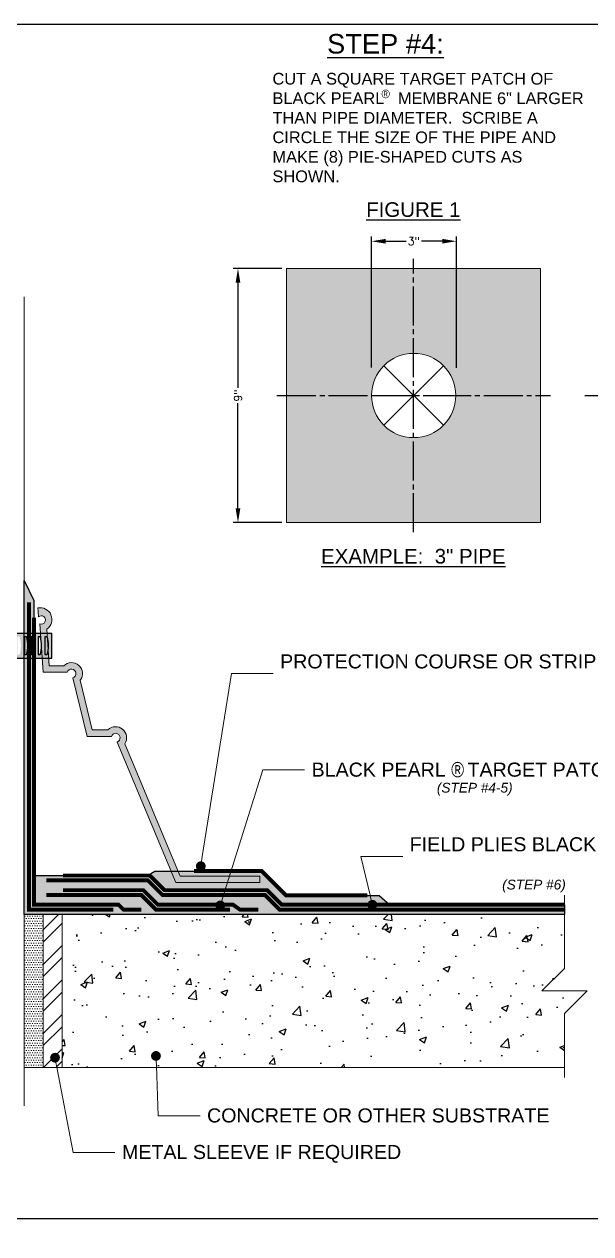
# Model space of a CAD drawing. Header units: inches. Extents: x -9.9 to 87.1, y -1.5 to 29.5.
# Drawn here: x 38.51 to 53.03, y -1.49 to 29.49 of the extents above; entities that cross this region are included whole.
import ezdxf
from ezdxf import colors
from ezdxf.entities.mleader import LeaderData, LeaderLine
from ezdxf.math import Vec2, Vec3

# ---------------------------------------------------------------- set-up
doc = ezdxf.new("R2010")
doc.units = ezdxf.units.IN
doc.header["$MEASUREMENT"] = 0
doc.linetypes.add('CEN-S', pattern=[1.3050000000000002, 1, -0.09, 0.125, -0.09])
doc.layers.get('Defpoints').update_dxf_attribs({"color": 103})
for name, color, linetype in [('A-ANNO-TEXT', 7, 'Continuous'), ('A-ANNO-TITLE', 7, 'Continuous'), ('A-CENTERLINE', 7, 'CEN-S'), ('Fastener', 94, 'Continuous')]:
    doc.layers.add(name, color=color, linetype=linetype)
for name, color, linetype, lineweight in [('A-DETAIL', 7, 'Continuous', 9), ('BP Primer', 2, 'Continuous', 0), ('Dimensions', 20, 'Continuous', 0), ('Others', 190, 'Continuous', 0), ('RAM Black Pearl Sheet', 165, 'Continuous', 0), ('Text', 20, 'Continuous', 0)]:
    doc.layers.add(name, color=color, linetype=linetype, lineweight=lineweight)
doc.styles.add('ROMANS', font='ROMANS')
doc.styles.add('SIMPLEX', font='SIMPLEX')
doc.styles.get("Standard").update_dxf_attribs({"font": 'ARIALN.TTF'})
doc.styles.add('TitleBlock', font='sanss___.ttf', dxfattribs={"height": 0.125})
doc.dimstyles.new('ROOF LEADERS', dxfattribs={"dimtxt": 0.1, "dimasz": 0.18, "dimexe": 0.0625, "dimexo": 0.0625, "dimgap": 0.03125, "dimtad": 0, "dimdec": 4, "dimzin": 0, "dimdsep": 46, "dimlunit": 3, "dimtxsty": 'SIMPLEX', "dimcen": 0, "dimclrd": 256, "dimclre": 256, "dimclrt": 256, "dimadec": 0, "dimazin": 0, "dimtfac": 0.6382978723404255, "dimtdec": 4, "dimtix": 1, "dimtofl": 0, "dimtmove": 0, "dimatfit": 3, "dimldrblk": 'ARW1', "dimfxl": 0.0625, "dimfrac": 2, "dimtolj": 1, "dimtzin": 0, "dimarcsym": 0})

# ---------------------------------------------------------------- blocks, each defined once
blk = doc.blocks.new('_Dot')
at = {"color": 0, "linetype": 'ByBlock', "lineweight": -2}
blk.add_line((-0.5, 0), (-1, 0), dxfattribs=at)
at = {"color": 0, "linetype": 'ByBlock', "const_width": 0.5}
blk.add_lwpolyline([(-0.25, 0, 1), (0.25, 0, 1)], format="xyb", close=True, dxfattribs=at)
blk = doc.blocks.new('*D18')
at = {"layer": 'Defpoints', "color": 0, "transparency": 16777216}
for p in [(49.58033751723204, 23.933091178655737), (47.40633751723203, 20.577300850867324), (49.58033751723204, 20.56857472842382)]:
    blk.add_point(p, dxfattribs=at)
at = {"layer": 'Dimensions', "lineweight": -2, "transparency": 16777216}
for p, q in [((47.40633751723203, 20.702300850867324), (47.40633751723203, 24.058091178655737)), ((47.76633751723203, 23.933091178655737), (48.2975041838987, 23.933091178655737)), ((49.22033751723204, 23.933091178655737), (48.68917085056537, 23.933091178655737)), ((49.58033751723204, 20.69357472842382), (49.58033751723204, 24.058091178655737))]:
    blk.add_line(p, q, dxfattribs=at)
at = {"layer": 'Dimensions', "transparency": 16777216}
for points in [[(47.76633751723203, 23.993091178655735), (47.76633751723203, 23.873091178655738), (47.40633751723203, 23.933091178655737)], [(49.22033751723204, 23.993091178655735), (49.22033751723204, 23.873091178655738), (49.58033751723204, 23.933091178655737)]]:
    blk.add_solid(points, dxfattribs=at)
at = {"layer": 'Dimensions', "transparency": 16777216, "insert": (48.493337517232035, 23.933091178655737), "char_height": 0.2, "attachment_point": 5, "style": 'SIMPLEX'}
blk.add_mtext('\\A1;3"', dxfattribs=at)
blk = doc.blocks.new('ARW1')
blk.add_lwpolyline([(0, 0, 0, 0.32000000000000006, 0), (-0.9599999999995816, 0, 0.32000000000000006, 0.32000000000000006, 0)], format="xyseb")
blk = doc.blocks.new('*D17')
at = {"layer": 'Defpoints', "color": 0, "transparency": 16777216}
for p in [(45.232337517232054, 23.23528076183814), (43.98608747607534, 16.72728076183813), (45.232337517232054, 16.72728076183813)]:
    blk.add_point(p, dxfattribs=at)
at = {"layer": 'Dimensions', "lineweight": -2, "transparency": 16777216}
for p, q in [((45.107337517232054, 23.23528076183814), (43.86108747607534, 23.23528076183814)), ((43.98608747607534, 22.87528076183814), (43.98608747607534, 20.17711409517147)), ((43.98608747607534, 17.08728076183813), (43.98608747607534, 19.785447428504803)), ((45.107337517232054, 16.72728076183813), (43.86108747607534, 16.72728076183813))]:
    blk.add_line(p, q, dxfattribs=at)
at = {"layer": 'Dimensions', "transparency": 16777216}
for points in [[(43.92608747607534, 22.87528076183814), (44.04608747607534, 22.87528076183814), (43.98608747607534, 23.23528076183814)], [(43.92608747607534, 17.08728076183813), (44.04608747607534, 17.08728076183813), (43.98608747607534, 16.72728076183813)]]:
    blk.add_solid(points, dxfattribs=at)
at = {"layer": 'Dimensions', "transparency": 16777216, "insert": (43.98608747607534, 19.981280761838118), "char_height": 0.2, "attachment_point": 5, "rotation": 90, "style": 'SIMPLEX'}
blk.add_mtext('\\A1;9"', dxfattribs=at)

msp = doc.modelspace()

# ---------------------------------------------------------------- hatches: boundary and pattern name
h = msp.add_hatch(color=2)
h.dxf.hatch_style = 1
h.paths.add_polyline_path([(39.21459801306936, 13.886259269509052), (34.20954299127349, 13.886259269509052), (34.20954299127349, 13.570562692568208), (34.20954299127349, 13.256653523211366), (39.21459801306936, 13.256653523211366)])
h.paths.add_polyline_path([(36.042024797135255, 13.800336935835025), (36.09834169015212, 13.800336935835025, -0.13755903346565063), (36.09834169015211, 13.342575856885365), (36.042024797135255, 13.342575856885365)], flags=16)
h.paths.add_polyline_path([(36.2184723778911, 13.800336935835025), (36.27478927090797, 13.800336935835025, -0.13755903346565063), (36.27478927090796, 13.342575856885365), (36.2184723778911, 13.342575856885365)], flags=16)
h.paths.add_polyline_path([(36.39491995864695, 13.800336935835025), (36.451236851663815, 13.800336935835025, -0.13755903346565063), (36.45123685166381, 13.342575856885365), (36.39491995864695, 13.342575856885365)], flags=16)
h.paths.add_polyline_path([(36.5713675394028, 13.800336935835025), (36.62768443241966, 13.800336935835025, -0.13755903346565063), (36.627684432419656, 13.342575856885365), (36.5713675394028, 13.342575856885365)], flags=16)
h.paths.add_polyline_path([(36.74781512015865, 13.800336935835025), (36.80413201317551, 13.800336935835025, -0.13755903346565063), (36.804132013175504, 13.342575856885365), (36.74781512015865, 13.342575856885365)], flags=16)
h.paths.add_polyline_path([(36.9242627009145, 13.800336935835025), (36.98057959393136, 13.800336935835025, -0.13755903346565063), (36.98057959393135, 13.342575856885365), (36.9242627009145, 13.342575856885365)], flags=16)
h.paths.add_polyline_path([(37.100710281670345, 13.800336935835025), (37.15702717468721, 13.800336935835025, -0.13755903346565063), (37.1570271746872, 13.342575856885365), (37.100710281670345, 13.342575856885365)], flags=16)
h.paths.add_polyline_path([(37.27715786242619, 13.800336935835025), (37.333474755443056, 13.800336935835025, -0.13755903346565063), (37.33347475544305, 13.342575856885365), (37.27715786242619, 13.342575856885365)], flags=16)
h.paths.add_polyline_path([(37.45360544318204, 13.800336935835025), (37.509922336198905, 13.800336935835025, -0.13755903346565063), (37.5099223361989, 13.342575856885365), (37.45360544318204, 13.342575856885365)], flags=16)
h.paths.add_polyline_path([(37.63005302393789, 13.800336935835025), (37.68636991695475, 13.800336935835025, -0.13755903346565063), (37.686369916954746, 13.342575856885365), (37.63005302393789, 13.342575856885365)], flags=16)
h.paths.add_polyline_path([(37.80650060469374, 13.800336935835025), (37.8628174977106, 13.800336935835025, -0.13755903346565063), (37.862817497710594, 13.342575856885365), (37.80650060469374, 13.342575856885365)], flags=16)
h.paths.add_polyline_path([(37.98294818544959, 13.800336935835025), (38.03926507846645, 13.800336935835025, -0.13755903346565063), (38.03926507846644, 13.342575856885365), (37.98294818544959, 13.342575856885365)], flags=16)
h.paths.add_polyline_path([(38.159395766205435, 13.800336935835025), (38.2157126592223, 13.800336935835025, -0.13755903346565063), (38.21571265922229, 13.342575856885365), (38.159395766205435, 13.342575856885365)], flags=16)
h.paths.add_polyline_path([(38.33584334696128, 13.800336935835025), (38.392160239978146, 13.800336935835025, -0.13755903346565063), (38.39216023997814, 13.342575856885365), (38.33584334696128, 13.342575856885365)], flags=16)
h.paths.add_polyline_path([(38.51229092771713, 13.800336935835025), (38.568607820733995, 13.800336935835025, -0.13755903346565063), (38.56860782073399, 13.342575856885365), (38.51229092771713, 13.342575856885365)], flags=16)
h.paths.add_polyline_path([(38.68873850847298, 13.800336935835025), (38.74505540148984, 13.800336935835025, -0.13755903346565063), (38.745055401489836, 13.342575856885365), (38.68873850847298, 13.342575856885365)], flags=16)
h.paths.add_polyline_path([(38.86518608922883, 13.800336935835025), (38.92150298224569, 13.800336935835025, -0.13755903346565063), (38.921502982245684, 13.342575856885365), (38.86518608922883, 13.342575856885365)], flags=16)
h.paths.add_polyline_path([(39.04163366998468, 13.800336935835025), (39.09795056300154, 13.800336935835025, -0.13755903346565063), (39.09795056300153, 13.342575856885365), (39.04163366998468, 13.342575856885365)], flags=16)
h.paths.add_polyline_path([(34.20954299127349, 13.256653523211366), (33.971132108806266, 13.256653523211366), (33.971132108806266, 13.32543164234622, -0.10126008505281268), (33.86353198801031, 13.28983584121594), (33.86353198801031, 13.14920326860835), (34.20954299127349, 13.14920326860835)])
h.paths.add_polyline_path([(34.20954299127349, 13.991922116528064), (33.86353198801031, 13.991922116528064), (33.86353198801031, 13.85128954392047, -0.10126008505281268), (33.971132108806266, 13.815693742790193), (33.971132108806266, 13.886259269509052), (34.20954299127349, 13.886259269509052)])
h.paths.add_polyline_path([(34.20954299127349, 13.886259269509052), (33.971132108806266, 13.886259269509052), (33.971132108806266, 13.815693742790193, -0.2685611904166218), (34.11303202996568, 13.570562692568208, -0.2685611904166218), (33.971132108806266, 13.32543164234622), (33.971132108806266, 13.256653523211366), (34.20954299127349, 13.256653523211366), (34.20954299127349, 13.570562692568208)])
h.paths.add_polyline_path([(33.54767005687583, 13.570562692568208, 1), (34.11303202996568, 13.570562692568208, 1)])
h.paths.add_polyline_path([(34.05943648018629, 13.570562692568208, -1), (33.60126560665522, 13.570562692568208, -1)], flags=16)
h.paths.add_polyline_path([(33.71795169759659, 13.761464776113916), (33.830351043420755, 13.761464776113916), (33.94671523080752, 13.761464776113916), (34.05323162293954, 13.570562692568208), (33.94671523080752, 13.379660609022498), (33.830351043420755, 13.379660609022498), (33.71795169759659, 13.379660609022498), (33.60773432827262, 13.570562692568208)], flags=0)
h.paths.add_polyline_path([(34.021253126966464, 13.570562692568208, -1), (33.63944895987505, 13.570562692568208, -1)], flags=0)
h.paths.add_polyline_path([(33.79702874291896, 13.758534046213809), (33.867452258657906, 13.757824822562553), (33.867452258657906, 13.383300562573858), (33.79702874291896, 13.382591338922605)], flags=0)
h.paths.add_polyline_path([(33.867452258657906, 13.757824822562553), (33.79702874291896, 13.758534046213809), (33.79702874291896, 13.382591338922605), (33.867452258657906, 13.383300562573858)], flags=0)
at = {"layer": 'BP Primer'}
h = msp.add_hatch(dxfattribs=at)
h.set_pattern_fill('WOOD6', color=6, scale=0.2, pattern_type=2)
h.set_pattern_definition([(216.86990000000003, (0.08000000000000002, 1.2941207688215541), (0.5999999835648904, 0.4000000246526634), [0.1, -0.9]), (206.5651, (0.2, 1.234120768821554), (-0.19999983158818152, -0.20000026187927614), [0.2236068, -0.2236068]), (198.43490000000003, (0.2, 1.1341207688215542), (-0.40000008691859223, -0.19999968064454163), [0.1264912, -0.5059644000000001])])
h.paths.add_polyline_path([(47.60002990472755, 7.175696115658747), (47.87490012021807, 6.935813914070716), (52.350484655497, 6.935813914070716), (52.350484655497, 6.685813914070712), (38.50847123521633, 6.685813914070463), (38.50847123521633, 15.239071033853227), (38.758471235216305, 14.73259794512407), (38.75847123521631, 7.685813914070712), (41.72964947648873, 7.685813914070712), (41.72964947648873, 7.685813914070712), (41.75128469744381, 7.739814469644603), (41.859708375694716, 7.800696115658743), (44.59512989019255, 7.800696115658743), (45.22012989019255, 7.175696115658743)])
at = {"layer": 'Dimensions'}
h = msp.add_hatch(color=190, dxfattribs=at)
h.dxf.hatch_style = 1
edge = h.paths.add_edge_path()
edge.add_line((38.857885095570424, 14.540236600156865), (38.86300610135736, 14.460326737322026))
edge.add_line((38.86300610135736, 14.460326737322026), (38.87417820215332, 14.312338923091572))
edge.add_arc((38.94548503209386, 14.232301707475528), 0.10719430898951317, -107.8579653094796, 131.6985122411996, ccw=False)
edge.add_line((38.91261299639615, 14.130272059094152), (38.99123274060182, 12.892874417789667))
edge.add_line((38.99123274060182, 12.892874417789667), (39.61095687674629, 12.892874417789685))
edge.add_arc((39.72012911793799, 12.85730248999009), 0.11482134076118677, -71.39038190997451, 161.95267694355735, ccw=False)
edge.add_line((39.75677072096566, 12.748484599816834), (40.12244922588347, 11.249492538730049))
edge.add_line((40.12244922588347, 11.249492538730049), (40.74217336202794, 11.249492538730067))
edge.add_arc((40.851345603219634, 11.213920610930474), 0.1148213407611896, -71.39038190997314, 161.95267694355877, ccw=False)
edge.add_line((40.88798720624732, 11.105102720757216), (42.39299296561917, 7.503683660421707))
edge.add_line((42.39299296561917, 7.503683660421707), (44.54984853193925, 7.503683660421707))
edge.add_line((44.54984853193925, 7.503683660421707), (44.54984853193925, 7.67147841722282))
edge.add_line((44.54984853193925, 7.67147841722282), (42.50472966576183, 7.67147841722282))
edge.add_line((42.50472966576183, 7.67147841722282), (41.088565690245986, 11.060302614222543))
edge.add_arc((40.85134560321964, 11.213920610930476), 0.28261609756230416, 327.07388156593345, 493.97966115498207)
edge.add_line((40.65509614412264, 11.417287295531175), (40.254231219199745, 11.417287295531168))
edge.add_line((40.254231219199745, 11.417287295531168), (39.94477353615154, 12.685818543316252))
edge.add_arc((39.72012911793799, 12.857302489990094), 0.2826160975622976, 322.6434331902499, 493.97966115497985)
edge.add_line((39.523879658841, 13.060669174590796), (39.14870477066201, 13.060669174590785))
edge.add_line((39.14870477066201, 13.060669174590785), (39.089160880509986, 13.99783158808649))
edge.add_arc((38.91818575235764, 14.245438879597348), 0.3009017534944852, 304.62543818531555, 461.56034029781046)
at = {"layer": 'Others'}
h = msp.add_hatch(dxfattribs=at)
h.set_pattern_fill('DOTS', color=256)
h.set_pattern_definition([(0, (1.3463078320146593, -0.7318209322624032), (0.03125, 0.0625), [0, -0.0625])])
h.paths.add_polyline_path([(38.508471235216355, 6.685813914070712), (38.99366826888395, 6.685813914070712), (38.99366826888395, 2.768179067737597), (38.508471235216355, 2.768179067737597)])
h = msp.add_hatch(dxfattribs=at)
h.set_pattern_fill('STEEL', color=256, scale=5)
h.set_pattern_definition([(45, (1.3463078320146593, -0.7318209322624032), (-0.4419417382415922, 0.4419417382415922), []), (45, (1.3463078320146593, -0.4193209322624032), (-0.4419417382415922, 0.4419417382415922), [])])
h.paths.add_polyline_path([(38.99366826888395, 6.685813914070712), (39.47886530255155, 6.685813914070712), (39.47886530255155, 2.768179067737597), (38.99366826888395, 2.768179067737597)])
at = {"layer": 'Others', "linetype": 'Continuous', "lineweight": -2}
h = msp.add_hatch(dxfattribs=at)
h.set_pattern_fill('AR-CONC', color=256, scale=0.25, style=0)
h.set_pattern_definition([(49.99999999999999, (1.3463078320146593, -0.7318209322624032), (1.7931504565018836, -0.15688033745648777), [0.1875, -2.0625]), (355, (1.3463078320146593, -0.7318209322624032), (-0.3468783340325, 1.8804803342500296), [0.15, -1.65]), (100.45144446, (1.4957370345146614, -0.7448942922624031), (1.44627211681778, 1.7235999774215736), [0.15935047999999957, -1.7528552799999966]), (46.184200000000004, (1.3463078320146593, -0.2318209322624032), (2.668103326678931, -0.41379820198269135), [0.28125, -3.09375]), (96.63563549, (1.5686496945146615, -0.2663041997624038), (2.336654864185571, 2.435296501936376), [0.239025855, -2.6292843999999995]), (351.18416399, (1.3463078320146593, -0.2318209322624032), (2.336654862636933, 2.4352965006749754), [0.225, -2.4750000025]), (21, (1.5963078320146593, -0.3568209322624032), (1.4922676302961542, -1.006547226663347), [0.1875, -2.0625]), (326.00000000000006, (1.5963078320146593, -0.3568209322624032), (0.6082883298039543, 1.8128751126171325), [0.15, -1.65]), (71.45144473999999, (1.7206634670146599, -0.44069986726240096), (2.1005559418249278, 0.8063278820158846), [0.15935047500000002, -1.75285528]), (37.5, (1.3463078320146593, -0.7318209322624032), (0.030399638293226672, 0.8322346345782787), [0, -1.63, 0, -1.675, 0, -1.65625]), (7.5, (1.3463078320146593, -0.7318209322624032), (0.6576738436053715, 0.9860292797059006), [0, -0.955, 0, -1.5925, 0, -0.63125]), (327.5, (0.7888078320146619, -0.7318209322624032), (1.3345560904310225, -0.05638717933594939), [0, -0.625, 0, -1.95, 0, -2.5875]), (317.5, (0.5388078320146619, -0.7318209322624032), (1.4579654233559656, 0.2502624558307943), [0, -0.8125, 0, -1.295, 0, -1.8375])])
edge = h.paths.add_edge_path()
edge.add_line((52.350484655497, 4.148606738117648), (52.350484655497, 2.768179067737597))
edge.add_line((52.350484655497, 2.768179067737597), (39.47886530255155, 2.768179067737597))
edge.add_line((39.47886530255155, 2.768179067737597), (39.47886530255155, 6.685813914070712))
edge.add_line((39.47886530255155, 6.685813914070712), (52.350484655497, 6.685813914070712))
edge.add_line((52.350484655497, 6.685813914070712), (52.350484655497, 5.305386243690661))
at = {"layer": 'RAM Black Pearl Sheet', "lineweight": 50}
h = msp.add_hatch(color=256, dxfattribs=at)
h.dxf.hatch_style = 1
h.paths.add_polyline_path([(51.740337517232035, 23.235280761838133), (48.486337517232045, 23.235280761838133), (48.486337517232045, 21.061280761838127, -0.422920027069598), (49.565863339063085, 19.949280761838132), (51.740337517232035, 19.949280761838132)])
h.paths.add_polyline_path([(51.740337517232035, 19.949280761838132), (49.565863339063085, 19.949280761838132, -0.40556037019090724), (48.486337517232045, 18.90128076183813), (48.486337517232045, 16.727280761838124), (51.740337517232035, 16.727280761838124)])
h.paths.add_polyline_path([(48.486337517232045, 18.90128076183813, -0.40556037019090724), (47.40681169540099, 19.949280761838132), (45.23233751723204, 19.949280761838132), (45.23233751723204, 16.727280761838124), (48.486337517232045, 16.727280761838124)])
h.paths.add_polyline_path([(48.486337517232045, 21.061280761838127), (48.486337517232045, 23.235280761838133), (45.23233751723204, 23.235280761838133), (45.23233751723204, 19.949280761838132), (47.40681169540099, 19.949280761838132, -0.007408627224616862), (47.40633751723203, 19.98128076183813, -0.4142135623730951)])

# ---------------------------------------------------------------- linework, layer by layer
at = {"layer": 'A-CENTERLINE'}
for p, q in [((48.486337517232045, 16.477280761838124), (48.486337517232045, 23.485280761838133)), ((44.98233751723204, 19.98128076183813), (51.990337517232035, 19.98128076183813)), ((47.40633751723203, 19.98128076183813), (49.56633751723203, 19.98128076183813)), ((52.87187582789228, 19.985082614740563), (59.87987582789228, 19.985082614740563))]:
    msp.add_line(p, q, dxfattribs=at)
at = {"layer": 'A-DETAIL'}
for p, q in [((47.722662193550576, 20.744956085519597), (49.25001284091351, 19.21760543815666)), ((49.25001284091351, 20.744956085519597), (47.722662193550576, 19.21760543815666))]:
    msp.add_line(p, q, dxfattribs=at)
msp.add_circle((48.486337517232045, 19.98128076183813), 1.0799999999999983, dxfattribs=at)
at = {"layer": 'Defpoints'}
for points in [[(5.736943034072965, 6.647037527701173), (5.736943034072965, 29.49282242869822), (69.51365855546817, 29.49282242869822), (69.51365855546817, -1.1098179353841715)], [(69.51365855546817, -1.1098179353841715), (5.736943034072965, -1.1098179353841637), (5.736943034072965, 6.647037527701173)]]:
    msp.add_lwpolyline(points, dxfattribs=at)
msp.add_lwpolyline([(47.60002990472755, 7.175696115658747), (47.87490012021807, 6.935813914070716), (52.350484655497, 6.935813914070716), (52.350484655497, 6.685813914070712), (38.50847123521633, 6.685813914070463), (38.50847123521633, 15.239071033853227), (38.758471235216305, 14.73259794512407), (38.75847123521631, 7.685813914070712), (41.72964947648873, 7.685813914070712), (41.72964947648873, 7.685813914070712), (41.75128469744381, 7.739814469644603), (41.859708375694716, 7.800696115658743), (44.59512989019255, 7.800696115658743), (45.22012989019255, 7.175696115658743)], close=True, dxfattribs=at)
msp.add_point((42.51302967701237, 7.800696115658743), dxfattribs=at)
at = {"layer": 'Dimensions', "color": 3}
msp.add_lwpolyline([(38.857885095570424, 14.540236600156865), (38.86300610135736, 14.460326737322026), (38.87417820215332, 14.312338923091572, -1.724335731207137), (38.91261299639615, 14.130272059094152), (38.99123274060182, 12.892874417789667), (39.61095687674629, 12.892874417789685, -1.6214009218316785), (39.75677072096566, 12.748484599816834), (40.12244922588347, 11.249492538730049), (40.74217336202794, 11.249492538730067, -1.6214009218316785), (40.88798720624732, 11.105102720757216), (42.39299296561917, 7.503683660421707), (44.54984853193925, 7.503683660421707), (44.54984853193925, 7.67147841722282), (42.50472966576183, 7.67147841722282), (41.088565690245986, 11.060302614222543, 0.8917957806333897), (40.65509614412264, 11.417287295531175), (40.254231219199745, 11.417287295531168), (39.94477353615154, 12.685818543316252, 0.9271148686555996), (39.523879658841, 13.060669174590796), (39.14870477066201, 13.060669174590785), (39.089160880509986, 13.99783158808649, 0.8165607250887451)], format="xyb", close=True, dxfattribs=at)
at = {"layer": 'Fastener', "color": 3}
msp.add_lwpolyline([(33.971132108806266, 13.327219049930225), (33.971132108806266, 13.256653523211366), (39.21459801306936, 13.256653523211366), (39.21459801306936, 13.886259269509052), (33.971132108806266, 13.886259269509052), (33.971132108806266, 13.815693742790186)], dxfattribs=at)
for points in [[(38.51229092771713, 13.800336935835025), (38.51229092771713, 13.342575856885365), (38.56860782073399, 13.342575856885365, 0.13755903346565063), (38.568607820733995, 13.800336935835025)], [(38.68873850847298, 13.800336935835025), (38.68873850847298, 13.342575856885365), (38.745055401489836, 13.342575856885365, 0.13755903346565063), (38.74505540148984, 13.800336935835025)], [(38.86518608922883, 13.800336935835025), (38.86518608922883, 13.342575856885365), (38.921502982245684, 13.342575856885365, 0.13755903346565063), (38.92150298224569, 13.800336935835025)], [(39.04163366998468, 13.800336935835025), (39.04163366998468, 13.342575856885365), (39.09795056300153, 13.342575856885365, 0.13755903346565063), (39.09795056300154, 13.800336935835025)]]:
    msp.add_lwpolyline(points, format="xyb", close=True, dxfattribs=at)
at = {"layer": 'Others'}
msp.add_line((38.50847171310164, 1.7863341541537512), (38.50847171310164, 22.506789971554568), dxfattribs=at)
at = {"layer": 'Others', "flags": 128}
for points in [[(52.350484655497, 2.5150053339321996), (52.350484655497, 4.148606738117648), (52.928874408283505, 4.726996490904154), (51.77209490271049, 4.726996490904154), (52.350484655497, 5.305386243690661), (52.350484655497, 7.179549904566434)], [(52.350484655497, 4.148606738117648), (52.350484655497, 2.768179067737597), (39.47886530255155, 2.768179067737597), (39.47886530255155, 6.685813914070712), (52.350484655497, 6.685813914070712), (52.350484655497, 5.305386243690661)]]:
    msp.add_lwpolyline(points, dxfattribs=at)
at = {"layer": 'Others'}
for points in [[(38.508471235216355, 6.685813914070712), (38.99366826888395, 6.685813914070712), (38.99366826888395, 2.768179067737597), (38.508471235216355, 2.768179067737597)], [(38.99366826888395, 6.685813914070712), (39.47886530255155, 6.685813914070712), (39.47886530255155, 2.768179067737597), (38.99366826888395, 2.768179067737597)]]:
    msp.add_lwpolyline(points, close=True, dxfattribs=at)
at = {"layer": 'RAM Black Pearl Sheet'}
msp.add_lwpolyline([(45.23233751723204, 16.727280761838124), (51.740337517232035, 16.727280761838124), (51.740337517232035, 23.235280761838133), (45.23233751723204, 23.235280761838133)], close=True, dxfattribs=at)
at = {"layer": 'RAM Black Pearl Sheet', "const_width": 0.1}
for points in [[(40.79009957643767, 6.810813914070712), (38.63347123521631, 6.810813914070712), (38.633471235216305, 14.685813914070712)], [(41.508471235216305, 6.810813914070713), (41.0532601425819, 6.810813914070713), (40.92641360027293, 6.935813914070712), (38.75847123521631, 6.935813914070712), (38.758471235216305, 14.289560922227821)], [(42.85674295182413, 7.800696115658743), (44.59512989019255, 7.800696115658743), (45.22012989019255, 7.175696115658743), (47.30223010337273, 7.175696115658747)], [(52.350484655497, 6.810813914070716), (45.054978688963956, 6.810813914070712), (44.679978688963956, 7.185813914070712), (42.05287278119209, 7.185813914070712), (41.67787278119209, 7.560813914070712), (39.078070221212684, 7.560813914070712)], [(39.50688816056423, 7.685813914070712), (41.72964947648873, 7.685813914070712), (42.10464947648873, 7.310813914070712), (44.731755384260595, 7.310813914070712), (45.106755384260595, 6.935813914070712), (52.350484655497, 6.935813914070716)], [(43.77910031165071, 6.810813914070712), (41.88409054758006, 6.810813914070712), (41.50909054758006, 7.185813914070712), (39.078070221212684, 7.185813914070712)], [(44.50430008001227, 6.810813914070712), (44.03848523278579, 6.810813914070712), (43.86131984155835, 6.935813914070712), (41.9358672428767, 6.935813914070712), (41.5608672428767, 7.310813914070712), (39.499251436505446, 7.310813914070712)]]:
    msp.add_lwpolyline(points, dxfattribs=at)

# ---------------------------------------------------------------- texts
at = {"layer": 'A-ANNO-TEXT'}
for s, insert, char_height, width, attachment_point, style in [('\\pxql;CUT A SQUARE TARGET PATCH OF BLACK PEARL   MEMBRANE 6" LARGER THAN PIPE DIAMETER.  SCRIBE A CIRCLE THE SIZE OF THE PIPE AND MAKE (8) PIE-SHAPED CUTS AS SHOWN.', (48.89410087550412, 28.245971953967263), 0.3, 8.04898845067914, 2, 'TitleBlock'), ('{\\fForte|b0|i0|c0|p66;\\H1.0833x;®}', (47.87591814995571, 27.814665302956918), 0.2, 5.953033267589939, 3, 'ROMANS')]:
    msp.add_mtext(s, dxfattribs=dict(at, insert=insert, char_height=char_height, width=width, attachment_point=attachment_point, style=style))
at = {"layer": 'A-ANNO-TITLE', "attachment_point": 2, "style": 'TitleBlock'}
for s, insert, char_height, width in [('{\\LSTEP #4:  }', (47.762405195936424, 29.24108205197762), 0.5, 7.485268182847577), ('{\\LFIGURE 1}', (48.47824449390325, 24.931156808746756), 0.375, 7.485268182847577), ('{\\LEXAMPLE:  3" PIPE }', (48.47824449390325, 16.052264881504108), 0.375, 7.485268182847577), ('{\\fSansSerif|b0|i1|c2|p2;(STEP #4-5)}', (50.05169471944245, 10.059937269299482), 0.25, 3.7426340914237883), ('{\\fSansSerif|b0|i1|c2|p2;(STEP #6)}', (51.56942586091335, 7.577508135750504), 0.25, 3.7426340914237883)]:
    msp.add_mtext(s, dxfattribs=dict(at, insert=insert, char_height=char_height, width=width))

# ---------------------------------------------------------------- dimensions: what is measured, and where the dimension line sits
at = {"layer": 'Dimensions'}
dim = msp.add_linear_dim(base=(49.58033751723204, 23.933091178655737), p1=(47.40633751723203, 20.577300850867324), p2=(49.58033751723204, 20.56857472842382), text='3"', dimstyle='ROOF LEADERS', override={"dimscale": 0, "dimtxt": 0.025, "dimasz": 0.045, "dimexe": 0.015625, "dimexo": 0.015625, "dimgap": 0.0078125, "dimcen": 0}, dxfattribs=at)
dim.commit()
dim.dimension.update_dxf_attribs({"geometry": '*D18', "text_midpoint": (48.493337517232035, 23.933091178655737)})
dim = msp.add_linear_dim(base=(43.98608747607534, 16.72728076183813), p1=(45.23233751723204, 23.235280761838133), p2=(45.23233751723204, 16.727280761838124), angle=90, text='9"', dimstyle='ROOF LEADERS', override={"dimscale": 0, "dimtxt": 0.025, "dimasz": 0.045, "dimexe": 0.015625, "dimexo": 0.015625, "dimgap": 0.0078125, "dimcen": 0}, dxfattribs=at)
dim.commit()
dim.dimension.update_dxf_attribs({"geometry": '*D17', "text_midpoint": (43.98608747607534, 19.981280761838118)})

# ---------------------------------------------------------------- leaders
at = {"layer": 'Text'}
ml = msp.add_multileader_mtext('Standard', dxfattribs=at)
ml.set_content('\\A1;{\\fArial|b0|i0|c0|p34;PROTECTION COURSE OR STRIPPING\\H1x; SET IN  BLACK PEARL \\A0;\\fArial Narrow|b0|i0|c0|p34;\\H1.08333x;®\\A1;\\fArial|b0|i0|c0|p34;\\H0.92308x; PRIMER ADHESIVE}', color=256)
ml.set_leader_properties(color=256, lineweight=0)
ml.set_arrow_properties(name='DOT')
ml.build(insert=Vec2(0, 0))
ml.multileader.update_dxf_attribs({"text_left_attachment_type": 2, "text_right_attachment_type": 2, "dogleg_length": 0.36, "arrow_head_size": 0.25, "scale": 4})
ctx = ml.context
ctx.base_point, ctx.scale, ctx.char_height, ctx.arrow_head_size, ctx.landing_gap_size, ctx.plane_origin = Vec3(44.88482798113132, 12.86029372897182), 4, 0.36, 0.25, 0.18, Vec3(42.45115751901527, 11.320721270336389)
ctx.left_attachment, ctx.right_attachment = 2, 2
notes = []
notes.append((ctx, [(0, (1, 1, 0), (43.81679986784066, 12.86029372897182), (1, 0), 1.068028113290663, [(0, [(43.03295984805338, 7.923748624111104)], 0, [])])]))
ctx.mtext.insert, ctx.mtext.width, ctx.mtext.flow_direction = Vec3(45.06482798113132, 13.365013446539214), 10.503004596113328, 5
ml = msp.add_multileader_mtext('Standard', dxfattribs=at)
ml.set_content('\\A1;{\\fArial|b0|i0|c0|p34;BLACK PEARL \\A0;\\fArial Narrow|b0|i0|c0|p34;\\H1.08333x;®\\fMS Shell Dlg 2|b0|i0|c0|p0;\\H0.61538x; \\A1;\\fArial|b0|i0|c0|p34;\\H1.50002x;TARGET PATCHES}', color=256)
ml.set_leader_properties(color=256, lineweight=0)
ml.set_arrow_properties(name='DOT')
ml.build(insert=Vec2(0, 0))
ml.multileader.update_dxf_attribs({"text_left_attachment_type": 2, "text_right_attachment_type": 2, "dogleg_length": 0.36, "arrow_head_size": 0.25, "scale": 4})
ctx = ml.context
ctx.base_point, ctx.scale, ctx.char_height, ctx.arrow_head_size, ctx.landing_gap_size, ctx.plane_origin = Vec3(45.69136340992415, 10.39073514808117), 4, 0.36, 0.25, 0.18, Vec3(38.6124170788081, 8.317321532556239)
ctx.left_attachment, ctx.right_attachment = 2, 2
notes.append((ctx, [(0, (1, 1, 0), (44.623335296633485, 10.39073514808117), (1, 0), 1.068028113290663, [(0, [(43.53199808899733, 6.919176156789774)], 0, [])])]))
ctx.mtext.insert, ctx.mtext.flow_direction = Vec3(45.87136340992415, 10.592262513158465), 5
ml = msp.add_multileader_mtext('Standard', dxfattribs=at)
ml.set_content('\\A1;{\\fArial|b0|i0|c0|p34;FIELD PLIES BLACK PEARL \\A0;\\fArial Narrow|b0|i0|c0|p34;\\H1.08333x;®\\fMS Shell Dlg 2|b0|i0|c0|p0;\\H0.61538x; \\A1;\\fArial|b0|i0|c0|p34;\\H1.50002x;WATERPROOFING SHEETS}', color=256)
ml.set_leader_properties(color=256, lineweight=0)
ml.set_arrow_properties(name='DOT')
ml.build(insert=Vec2(0, 0))
ml.multileader.update_dxf_attribs({"text_left_attachment_type": 2, "text_right_attachment_type": 2, "dogleg_length": 0.36, "arrow_head_size": 0.25, "scale": 4})
ctx = ml.context
ctx.base_point, ctx.scale, ctx.char_height, ctx.arrow_head_size, ctx.landing_gap_size, ctx.plane_origin = Vec3(48.20515409982774, 8.170724271051029), 4, 0.36, 0.25, 0.18, Vec3(42.96479904731421, 10.278278214011177)
ctx.left_attachment, ctx.right_attachment = 2, 2
notes.append((ctx, [(0, (1, 1, 0), (47.13712598653707, 8.170724271051029), (1, 0), 1.068028113290663, [(0, [(47.429514612782, 6.935813914070714)], 0, [])])]))
ctx.mtext.insert, ctx.mtext.width, ctx.mtext.flow_direction = Vec3(48.38515409982774, 8.680444301223728), 7.231954507365117, 5
ml = msp.add_multileader_mtext('Standard', dxfattribs=at)
ml.set_content('\\A1;{\\fArial|b0|i0|c0|p34;METAL SLEEVE IF REQUIRED}', color=256)
ml.set_leader_properties(color=256, lineweight=0)
ml.set_arrow_properties(name='DOT')
ml.build(insert=Vec2(0, 0))
ml.multileader.update_dxf_attribs({"text_left_attachment_type": 2, "text_right_attachment_type": 2, "dogleg_length": 0.36, "arrow_head_size": 0.25, "scale": 4})
ctx = ml.context
ctx.base_point, ctx.scale, ctx.char_height, ctx.arrow_head_size, ctx.landing_gap_size, ctx.plane_origin = Vec3(40.834316661091506, 0.5860256058989157), 4, 0.36, 0.25, 0.18, Vec3(35.59396160857798, 2.693579548859064)
ctx.left_attachment, ctx.right_attachment = 2, 2
notes.append((ctx, [(0, (1, 1, 0), (39.76628854780084, 0.5860256058989157), (1, 0), 1.068028113290663, [(0, [(39.298458120674255, 3.0185036272432626)], 0, [])])]))
ctx.mtext.insert, ctx.mtext.flow_direction = Vec3(41.014316661091506, 0.7832152375496659), 5
ml = msp.add_multileader_mtext('Standard', dxfattribs=at)
ml.set_content('\\A1;{\\fArial|b0|i0|c0|p34;CONCRETE OR OTHER SUBSTRATE}', color=256)
ml.set_leader_properties(color=256, lineweight=0)
ml.set_arrow_properties(name='DOT')
ml.build(insert=Vec2(0, 0))
ml.multileader.update_dxf_attribs({"text_left_attachment_type": 2, "text_right_attachment_type": 2, "dogleg_length": 0.36, "arrow_head_size": 0.25, "scale": 4})
ctx = ml.context
ctx.base_point, ctx.scale, ctx.char_height, ctx.arrow_head_size, ctx.landing_gap_size, ctx.plane_origin = Vec3(43.01298917854568, 1.5333854460980834), 4, 0.36, 0.25, 0.18, Vec3(37.77263412603215, 3.640939389058232)
ctx.left_attachment, ctx.right_attachment = 2, 2
notes.append((ctx, [(0, (1, 1, 0), (41.944961065255015, 1.5333854460980834), (1, 0), 1.068028113290663, [(0, [(41.88454857155172, 3.0635937390212575)], 0, [])])]))
ctx.mtext.insert, ctx.mtext.flow_direction = Vec3(43.19298917854568, 1.7196473833422852), 5
for ctx, leaders in notes:
    for number, flags, end, landing, length, lines in leaders:
        leader = LeaderData()
        leader.index, (leader.has_last_leader_line, leader.has_dogleg_vector, leader.attachment_direction) = number, flags
        leader.last_leader_point, leader.dogleg_vector, leader.dogleg_length = Vec3(end), Vec3(landing), length
        for number, points, colour, breaks in lines:
            line = LeaderLine()
            line.index, line.vertices, line.color, line.breaks = number, Vec3.list(points), colors.encode_raw_color(colour), breaks
            leader.lines.append(line)
        ctx.leaders.append(leader)

doc.saveas('drawing.dxf')
